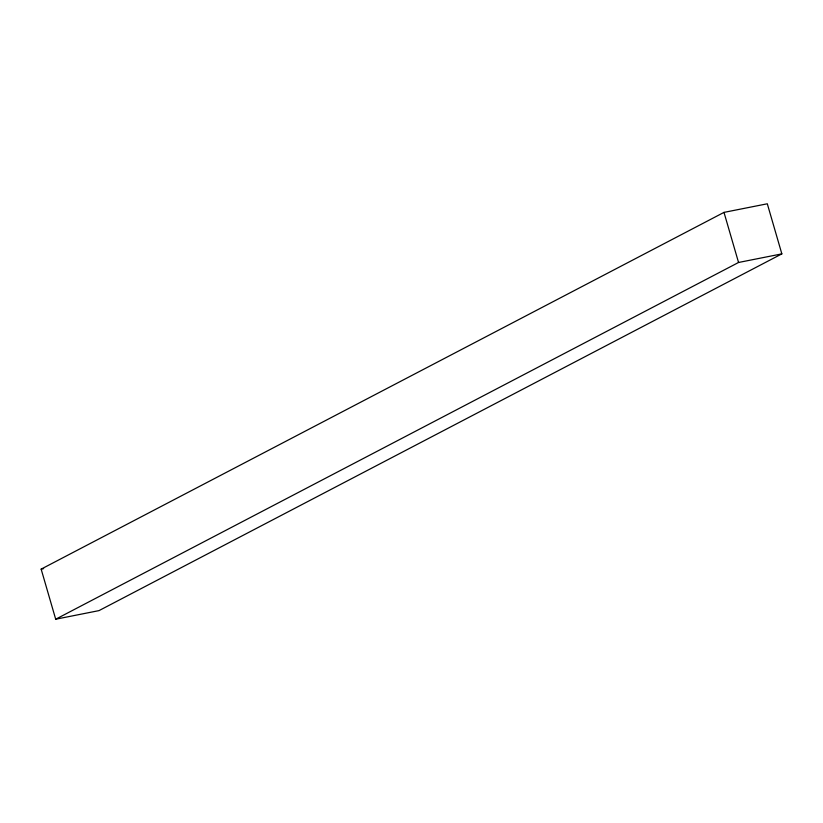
<?xml version="1.0" encoding="UTF-8"?>
<svg xmlns="http://www.w3.org/2000/svg" width="823" height="823" viewBox="0 0 823 823"><rect width="100%" height="100%" fill="white"/><g stroke="black" fill="none" stroke-linecap="round" stroke-linejoin="round"><path stroke-width="1.23" d="M41.15 569.125L723.993 212.385L767.303 203.785L781.85 253.875L99.007 610.615L55.697 619.215L41.15 569.125L43.629 568.631M55.697 619.215L738.55 262.475L781.85 253.875M723.993 212.385L738.55 262.475"/></g></svg>
